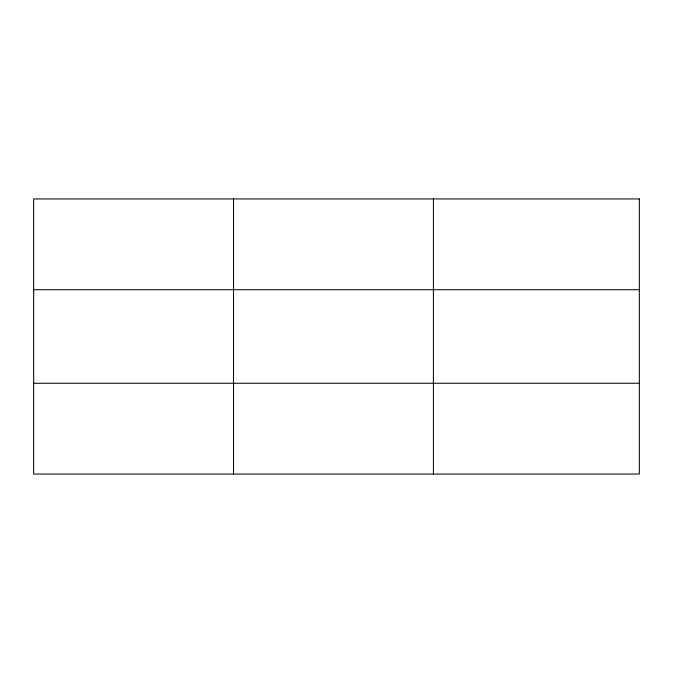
<?xml version="1.0" encoding="UTF-8"?>
<svg xmlns="http://www.w3.org/2000/svg" width="673" height="673" viewBox="0 0 673 673"><rect width="100%" height="100%" fill="white"/><g stroke="black" fill="none" stroke-linecap="round" stroke-linejoin="round"><path stroke-width="1.01" d="M233.531 198.939L233.531 474.061M433.412 198.939L433.412 474.061M33.65 289.726L639.35 289.726M33.65 383.274L639.35 383.274M639.35 198.939L639.35 474.061L33.65 474.061L33.65 198.939L639.35 198.939"/></g></svg>
